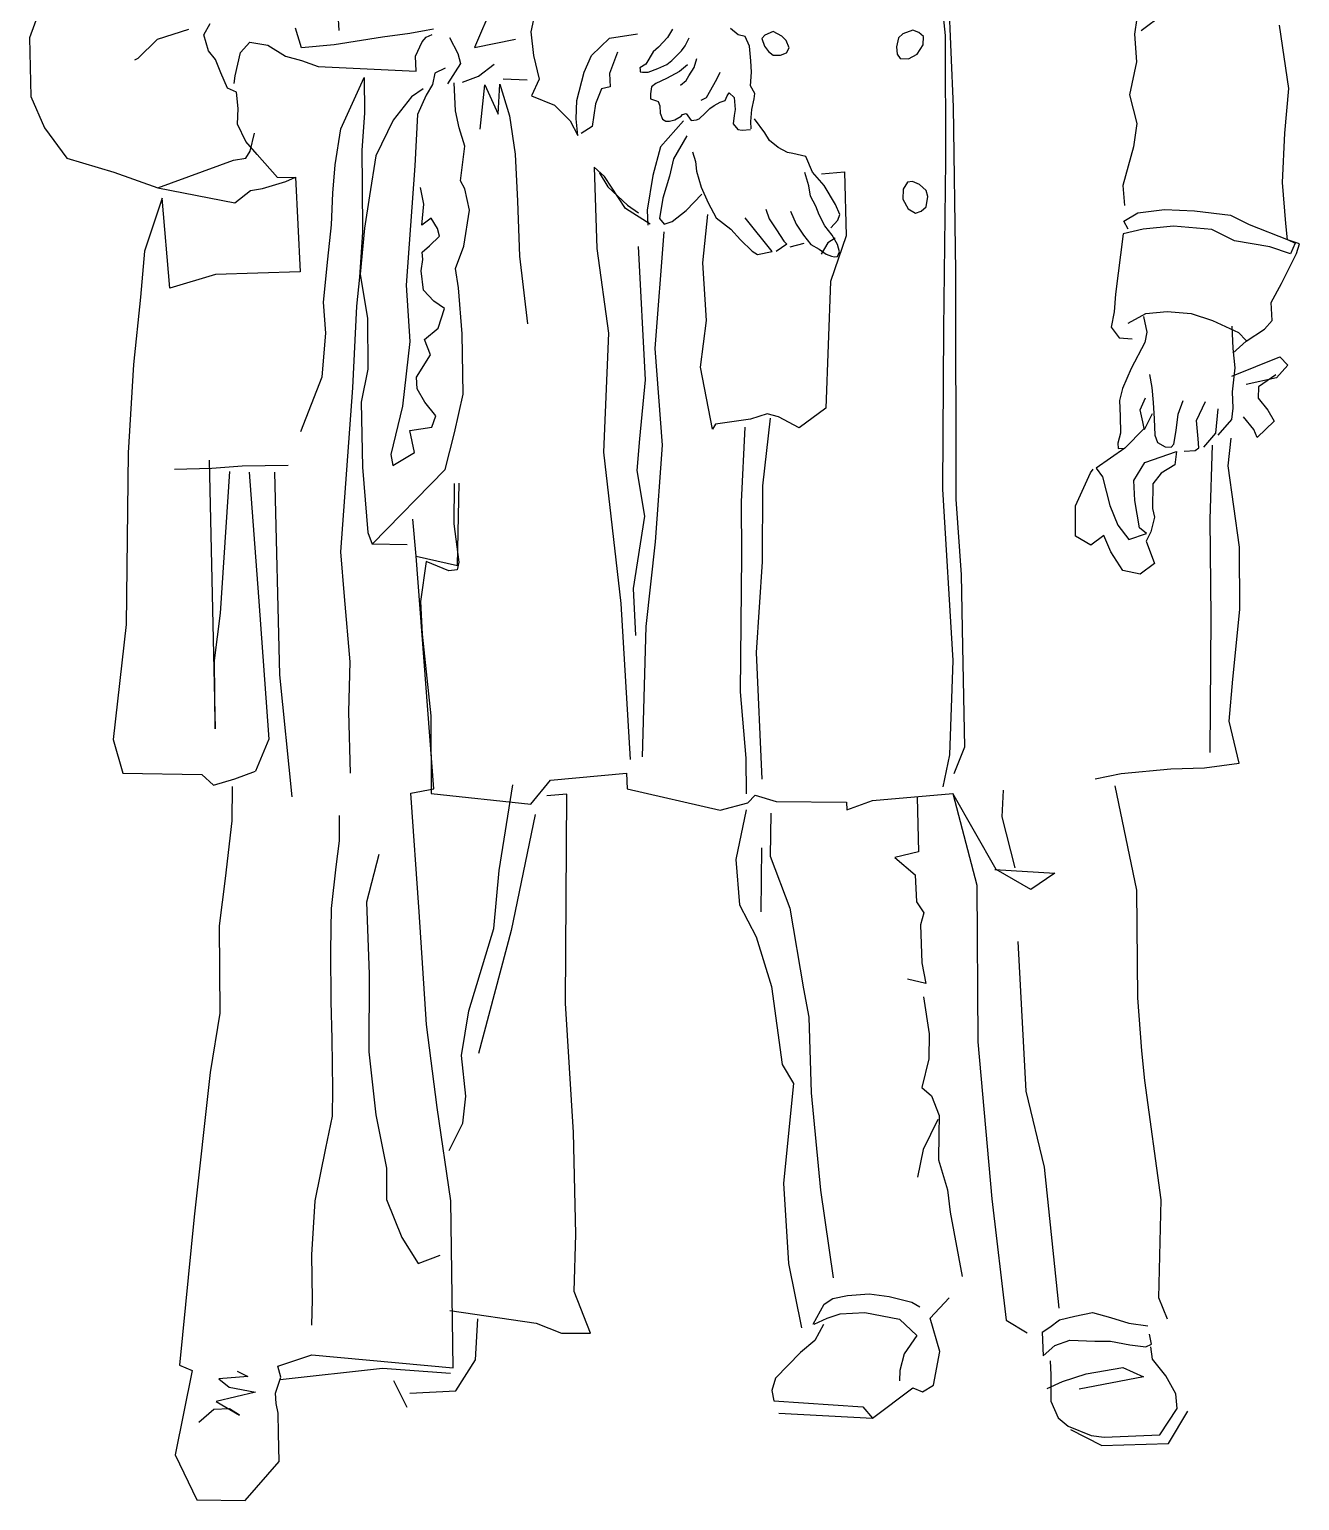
# Model space of a CAD drawing. Header units: millimetres. Extents: x -1578.88 to -1577.83, y 1777.81 to 1779.68.
# Drawn here: x -1578.88 to -1577.826, y 1777.811 to 1779.032 of the extents above; entities that cross this region are included whole.
import ezdxf

# ---------------------------------------------------------------- set-up
doc = ezdxf.new("R2010")
doc.units = ezdxf.units.MM
doc.header["$LTSCALE"] = 10
doc.layers.add('Humanos', color=2, linetype='Continuous')

msp = doc.modelspace()

# ---------------------------------------------------------------- linework, layer by layer
at = {"layer": 'Humanos'}
for p, q in [((-1578.1299, 1779.1199), (-1578.1202, 1779.0268)), ((-1578.1174, 1779.0586), (-1578.1135, 1778.9677)), ((-1578.8696, 1779.0528), (-1578.8799, 1779.025)), ((-1578.4955, 1779.0524), (-1578.5105, 1779.017)), ((-1578.4599, 1779.048), (-1578.4639, 1779.03)), ((-1578.7352, 1779.0274), (-1578.73, 1779.0369)), ((-1578.6239, 1779.0447), (-1578.6232, 1779.0311)), ((-1577.961, 1779.0411), (-1577.9629, 1779.028)), ((-1577.9389, 1779.0446), (-1577.9575, 1779.0308)), ((-1577.835, 1778.983), (-1577.8426, 1779.0354)), ((-1578.8799, 1779.025), (-1578.8787, 1778.9761)), ((-1578.7739, 1779.0235), (-1578.7899, 1779.0078)), ((-1578.7478, 1779.0317), (-1578.7739, 1779.0235)), ((-1578.7313, 1779.014), (-1578.7352, 1779.0274)), ((-1578.6541, 1779.0166), (-1578.6592, 1779.033)), ((-1578.587, 1779.0255), (-1578.627, 1779.0192)), ((-1578.5643, 1779.0286), (-1578.587, 1779.0255)), ((-1578.5508, 1779.0311), (-1578.5643, 1779.0286)), ((-1578.5597, 1779.0096), (-1578.5541, 1779.0217)), ((-1578.5541, 1779.0217), (-1578.5506, 1779.0256)), ((-1578.5447, 1779.0321), (-1578.5508, 1779.0311)), ((-1578.5506, 1779.0256), (-1578.5457, 1779.0276)), ((-1578.5313, 1779.0253), (-1578.5244, 1779.012)), ((-1578.5105, 1779.017), (-1578.4767, 1779.0237)), ((-1578.4639, 1779.03), (-1578.4617, 1779.0103)), ((-1578.4134, 1779.0102), (-1578.3987, 1779.0246)), ((-1578.3987, 1779.0246), (-1578.3754, 1779.0282)), ((-1578.3505, 1779.0251), (-1578.358, 1779.0173)), ((-1578.3464, 1779.0322), (-1578.3505, 1779.0251)), ((-1578.3358, 1779.0184), (-1578.3324, 1779.0248)), ((-1578.2917, 1779.0275), (-1578.2981, 1779.0327)), ((-1578.2861, 1779.0259), (-1578.2917, 1779.0275)), ((-1578.2825, 1779.0181), (-1578.2861, 1779.0259)), ((-1578.2696, 1779.0271), (-1578.2722, 1779.0245)), ((-1578.2722, 1779.0245), (-1578.27, 1779.018)), ((-1578.2629, 1779.0302), (-1578.2696, 1779.0271)), ((-1578.2556, 1779.0262), (-1578.2629, 1779.0302)), ((-1578.2521, 1779.0227), (-1578.2556, 1779.0262)), ((-1578.2495, 1779.0166), (-1578.2521, 1779.0227)), ((-1578.1588, 1779.0249), (-1578.1604, 1779.0175)), ((-1578.1551, 1779.0282), (-1578.1588, 1779.0249)), ((-1578.147, 1779.0313), (-1578.1551, 1779.0282)), ((-1578.1418, 1779.0293), (-1578.147, 1779.0313)), ((-1578.1381, 1779.026), (-1578.1418, 1779.0293)), ((-1578.1384, 1779.019), (-1578.1381, 1779.026)), ((-1578.1202, 1779.0268), (-1578.1199, 1778.9228)), ((-1577.9629, 1779.028), (-1577.9612, 1779.0051)), ((-1578.7255, 1779.0068), (-1578.7313, 1779.014)), ((-1578.7092, 1778.9933), (-1578.7047, 1779.0128)), ((-1578.7047, 1779.0128), (-1578.697, 1779.0212)), ((-1578.697, 1779.0212), (-1578.682, 1779.0189)), ((-1578.682, 1779.0189), (-1578.6674, 1779.0098)), ((-1578.6674, 1779.0098), (-1578.6541, 1779.006)), ((-1578.627, 1779.0192), (-1578.6541, 1779.0166)), ((-1578.559, 1778.9972), (-1578.5597, 1779.0096)), ((-1578.5244, 1779.012), (-1578.5222, 1779.0035)), ((-1578.4617, 1779.0103), (-1578.457, 1778.9907)), ((-1578.4196, 1778.9963), (-1578.4134, 1779.0102)), ((-1578.392, 1779.0131), (-1578.3985, 1778.9954)), ((-1578.3623, 1779.0133), (-1578.3685, 1779.0031)), ((-1578.358, 1779.0173), (-1578.3623, 1779.0133)), ((-1578.347, 1779.0062), (-1578.3388, 1779.014)), ((-1578.3388, 1779.014), (-1578.3358, 1779.0184)), ((-1578.2814, 1779.0058), (-1578.2825, 1779.0181)), ((-1578.27, 1779.018), (-1578.2667, 1779.0136)), ((-1578.2667, 1779.0136), (-1578.2627, 1779.0106)), ((-1578.2627, 1779.0106), (-1578.2566, 1779.0104)), ((-1578.2566, 1779.0104), (-1578.2518, 1779.0126)), ((-1578.2518, 1779.0126), (-1578.2495, 1779.0166)), ((-1578.1604, 1779.0175), (-1578.1598, 1779.0113)), ((-1578.1598, 1779.0113), (-1578.1574, 1779.0078)), ((-1578.1504, 1779.0075), (-1578.1432, 1779.0114)), ((-1578.1432, 1779.0114), (-1578.1384, 1779.019)), ((-1578.7899, 1779.0078), (-1578.7928, 1779.0064)), ((-1578.7212, 1778.9959), (-1578.7255, 1779.0068)), ((-1578.6541, 1779.006), (-1578.6403, 1779.0012)), ((-1578.6403, 1779.0012), (-1578.559, 1778.9972)), ((-1578.5349, 1778.9997), (-1578.5434, 1778.9955)), ((-1578.5222, 1779.0035), (-1578.533, 1778.9868)), ((-1578.5074, 1778.9931), (-1578.4942, 1779.003)), ((-1578.3685, 1779.0031), (-1578.3733, 1778.9999)), ((-1578.3733, 1778.9999), (-1578.3732, 1778.9986)), ((-1578.3732, 1778.9986), (-1578.3731, 1778.9967)), ((-1578.3664, 1778.9965), (-1578.3584, 1778.9994)), ((-1578.3584, 1778.9994), (-1578.3511, 1779.0028)), ((-1578.3404, 1778.9971), (-1578.3512, 1778.9911)), ((-1578.3511, 1779.0028), (-1578.347, 1779.0062)), ((-1578.3338, 1779.0024), (-1578.3404, 1778.9971)), ((-1578.3328, 1778.9933), (-1578.3282, 1779.0002)), ((-1578.3282, 1779.0002), (-1578.3261, 1779.0077)), ((-1578.2809, 1778.9964), (-1578.2814, 1779.0058)), ((-1578.1574, 1779.0078), (-1578.1504, 1779.0075)), ((-1577.9612, 1779.0051), (-1577.9672, 1778.9776)), ((-1578.7156, 1778.9831), (-1578.7212, 1778.9959)), ((-1578.7101, 1778.9871), (-1578.7092, 1778.9933)), ((-1578.6215, 1778.9495), (-1578.6021, 1778.992)), ((-1578.6021, 1778.992), (-1578.6019, 1778.9623)), ((-1578.5454, 1778.9862), (-1578.5506, 1778.9773)), ((-1578.5434, 1778.9955), (-1578.5454, 1778.9862)), ((-1578.5264, 1778.9642), (-1578.5276, 1778.9877)), ((-1578.5207, 1778.988), (-1578.5074, 1778.9931)), ((-1578.5058, 1778.9491), (-1578.502, 1778.9859)), ((-1578.502, 1778.9859), (-1578.4909, 1778.9617)), ((-1578.4909, 1778.9617), (-1578.4897, 1778.9866)), ((-1578.4897, 1778.9866), (-1578.4816, 1778.9603)), ((-1578.4869, 1778.9909), (-1578.4669, 1778.9902)), ((-1578.457, 1778.9907), (-1578.4632, 1778.9768)), ((-1578.4258, 1778.973), (-1578.4196, 1778.9963)), ((-1578.3985, 1778.9954), (-1578.3979, 1778.9843)), ((-1578.3731, 1778.9967), (-1578.3713, 1778.9963)), ((-1578.3713, 1778.9963), (-1578.3664, 1778.9965)), ((-1578.3602, 1778.9869), (-1578.3638, 1778.9843)), ((-1578.3512, 1778.9911), (-1578.3602, 1778.9869)), ((-1578.3398, 1778.9855), (-1578.335, 1778.9894)), ((-1578.335, 1778.9894), (-1578.3328, 1778.9933)), ((-1578.3182, 1778.9754), (-1578.3096, 1778.9907)), ((-1578.3096, 1778.9907), (-1578.3069, 1778.9963)), ((-1578.2816, 1778.9852), (-1578.2809, 1778.9964)), ((-1578.2781, 1778.9787), (-1578.2816, 1778.9852)), ((-1578.8787, 1778.9761), (-1578.8675, 1778.9501)), ((-1578.708, 1778.9798), (-1578.7156, 1778.9831)), ((-1578.7066, 1778.9662), (-1578.708, 1778.9798)), ((-1578.5629, 1778.976), (-1578.578, 1778.9566)), ((-1578.5533, 1778.9826), (-1578.5629, 1778.976)), ((-1578.5506, 1778.9773), (-1578.5578, 1778.9614)), ((-1578.4632, 1778.9768), (-1578.4442, 1778.969)), ((-1578.4263, 1778.9576), (-1578.4258, 1778.973)), ((-1578.4053, 1778.9827), (-1578.4101, 1778.9701)), ((-1578.3979, 1778.9843), (-1578.4053, 1778.9827)), ((-1578.3638, 1778.9843), (-1578.3647, 1778.9785)), ((-1578.3647, 1778.9785), (-1578.3645, 1778.9743)), ((-1578.3645, 1778.9743), (-1578.3595, 1778.9726)), ((-1578.3595, 1778.9726), (-1578.3582, 1778.9722)), ((-1578.3224, 1778.9733), (-1578.3182, 1778.9754)), ((-1578.3069, 1778.9716), (-1578.3026, 1778.973)), ((-1578.3026, 1778.973), (-1578.301, 1778.9768)), ((-1578.301, 1778.9768), (-1578.2992, 1778.9794)), ((-1578.2992, 1778.9794), (-1578.2952, 1778.9753)), ((-1578.2952, 1778.9753), (-1578.2942, 1778.9655)), ((-1578.2806, 1778.9655), (-1578.2786, 1778.9742)), ((-1578.2786, 1778.9742), (-1578.2781, 1778.9787)), ((-1577.9672, 1778.9776), (-1577.9611, 1778.9538)), ((-1577.8381, 1778.9457), (-1577.835, 1778.983)), ((-1578.7072, 1778.9533), (-1578.7066, 1778.9662)), ((-1578.6019, 1778.9623), (-1578.604, 1778.9318)), ((-1578.5578, 1778.9614), (-1578.56, 1778.9186)), ((-1578.5232, 1778.9502), (-1578.5264, 1778.9642)), ((-1578.4442, 1778.969), (-1578.4312, 1778.9561)), ((-1578.4101, 1778.9701), (-1578.4129, 1778.9513)), ((-1578.3582, 1778.9722), (-1578.3568, 1778.9685)), ((-1578.3568, 1778.9685), (-1578.3565, 1778.9623)), ((-1578.3565, 1778.9623), (-1578.3545, 1778.9575)), ((-1578.339, 1778.96), (-1578.3379, 1778.9613)), ((-1578.3379, 1778.9613), (-1578.3349, 1778.9622)), ((-1578.3349, 1778.9622), (-1578.3309, 1778.9562)), ((-1578.3241, 1778.9578), (-1578.3193, 1778.9623)), ((-1578.3193, 1778.9623), (-1578.3153, 1778.9662)), ((-1578.3153, 1778.9662), (-1578.3117, 1778.9688)), ((-1578.3117, 1778.9688), (-1578.3069, 1778.9716)), ((-1578.2952, 1778.9605), (-1578.2961, 1778.9535)), ((-1578.2942, 1778.9655), (-1578.2952, 1778.9605)), ((-1578.2813, 1778.9555), (-1578.2806, 1778.9655)), ((-1578.1135, 1778.9677), (-1578.1116, 1778.8309)), ((-1578.8675, 1778.9501), (-1578.8489, 1778.9251)), ((-1578.7003, 1778.9388), (-1578.7072, 1778.9533)), ((-1578.6262, 1778.9195), (-1578.6215, 1778.9495)), ((-1578.578, 1778.9566), (-1578.5926, 1778.9269)), ((-1578.5187, 1778.9349), (-1578.5232, 1778.9502)), ((-1578.4816, 1778.9603), (-1578.4768, 1778.9283)), ((-1578.4312, 1778.9561), (-1578.4249, 1778.944)), ((-1578.4249, 1778.944), (-1578.4263, 1778.9576)), ((-1578.4129, 1778.9513), (-1578.422, 1778.9454)), ((-1578.3371, 1778.9559), (-1578.3563, 1778.9344)), ((-1578.3545, 1778.9575), (-1578.3519, 1778.9557)), ((-1578.3519, 1778.9557), (-1578.3487, 1778.9558)), ((-1578.3487, 1778.9558), (-1578.3445, 1778.9568)), ((-1578.3445, 1778.9568), (-1578.339, 1778.96)), ((-1578.3309, 1778.9562), (-1578.3265, 1778.957)), ((-1578.3265, 1778.957), (-1578.3241, 1778.9578)), ((-1578.2961, 1778.9535), (-1578.2921, 1778.9488)), ((-1578.2921, 1778.9488), (-1578.2884, 1778.9484)), ((-1578.2884, 1778.9484), (-1578.2815, 1778.9488)), ((-1578.281, 1778.9493), (-1578.2813, 1778.9555)), ((-1578.2697, 1778.9462), (-1578.2782, 1778.9576)), ((-1577.9611, 1778.9538), (-1577.9638, 1778.9344)), ((-1578.691, 1778.9281), (-1578.7003, 1778.9388)), ((-1578.6968, 1778.9308), (-1578.6932, 1778.9459)), ((-1578.3345, 1778.9436), (-1578.3454, 1778.9245)), ((-1578.2657, 1778.9397), (-1578.2697, 1778.9462)), ((-1578.2585, 1778.9339), (-1578.2657, 1778.9397)), ((-1577.8402, 1778.9048), (-1577.8381, 1778.9457)), ((-1578.8489, 1778.9251), (-1578.8099, 1778.9134)), ((-1578.7106, 1778.9234), (-1578.7003, 1778.9251)), ((-1578.7003, 1778.9251), (-1578.6968, 1778.9308)), ((-1578.674, 1778.9091), (-1578.691, 1778.9281)), ((-1578.604, 1778.9318), (-1578.6038, 1778.9021)), ((-1578.5926, 1778.9269), (-1578.5977, 1778.8937)), ((-1578.5209, 1778.9174), (-1578.5187, 1778.9349)), ((-1578.4768, 1778.9283), (-1578.4749, 1778.8895)), ((-1578.3563, 1778.9344), (-1578.3625, 1778.9106)), ((-1578.3454, 1778.9245), (-1578.3489, 1778.91)), ((-1578.3296, 1778.9303), (-1578.3272, 1778.9222)), ((-1578.2508, 1778.9298), (-1578.2585, 1778.9339)), ((-1578.2465, 1778.9288), (-1578.2508, 1778.9298)), ((-1578.2358, 1778.9263), (-1578.2465, 1778.9288)), ((-1578.2302, 1778.9135), (-1578.2358, 1778.9263)), ((-1577.9638, 1778.9344), (-1577.9726, 1778.9025)), ((-1578.8099, 1778.9134), (-1578.7733, 1778.9004)), ((-1578.7733, 1778.9004), (-1578.7106, 1778.9234)), ((-1578.6282, 1778.8959), (-1578.6262, 1778.9195)), ((-1578.56, 1778.9186), (-1578.5674, 1778.8197)), ((-1578.5222, 1778.9062), (-1578.5209, 1778.9174)), ((-1578.4112, 1778.9175), (-1578.409, 1778.85)), ((-1578.4028, 1778.9098), (-1578.4112, 1778.9175)), ((-1578.4073, 1778.9132), (-1578.3999, 1778.9012)), ((-1578.3272, 1778.9222), (-1578.3263, 1778.9143)), ((-1578.3263, 1778.9143), (-1578.3224, 1778.9009)), ((-1578.2333, 1778.9022), (-1578.2364, 1778.9132)), ((-1578.2204, 1778.9023), (-1578.2302, 1778.9135)), ((-1578.2227, 1778.9121), (-1578.2037, 1778.9136)), ((-1578.2037, 1778.9136), (-1578.2022, 1778.8605)), ((-1578.1199, 1778.9228), (-1578.1215, 1778.7833)), ((-1578.7733, 1778.9004), (-1578.7095, 1778.8881)), ((-1578.6964, 1778.8981), (-1578.6866, 1778.8998)), ((-1578.6866, 1778.8998), (-1578.6671, 1778.9058)), ((-1578.6586, 1778.9087), (-1578.674, 1778.9091)), ((-1578.6671, 1778.9058), (-1578.6591, 1778.9092)), ((-1578.6591, 1778.9092), (-1578.6552, 1778.8308)), ((-1578.6038, 1778.9021), (-1578.6036, 1778.8637)), ((-1578.5527, 1778.8868), (-1578.5554, 1778.9008)), ((-1578.5187, 1778.8997), (-1578.5222, 1778.9062)), ((-1578.5148, 1778.8818), (-1578.5187, 1778.8997)), ((-1578.3854, 1778.8834), (-1578.4028, 1778.9098)), ((-1578.3999, 1778.9012), (-1578.3836, 1778.886)), ((-1578.3625, 1778.9106), (-1578.3673, 1778.8818)), ((-1578.3489, 1778.91), (-1578.3542, 1778.8919)), ((-1578.3224, 1778.9009), (-1578.3168, 1778.8881)), ((-1578.2317, 1778.8936), (-1578.2333, 1778.9022)), ((-1578.211, 1778.8867), (-1578.2204, 1778.9023)), ((-1578.1513, 1778.9051), (-1578.155, 1778.8992)), ((-1578.1471, 1778.9056), (-1578.1513, 1778.9051)), ((-1578.1414, 1778.9031), (-1578.1471, 1778.9056)), ((-1578.1357, 1778.8981), (-1578.1414, 1778.9031)), ((-1577.9726, 1778.9025), (-1577.9712, 1778.8858)), ((-1577.8373, 1778.8709), (-1577.8402, 1778.9048)), ((-1578.7697, 1778.8919), (-1578.7843, 1778.8478)), ((-1578.7635, 1778.8172), (-1578.7697, 1778.8919)), ((-1578.7095, 1778.8881), (-1578.6964, 1778.8981)), ((-1578.6294, 1778.8698), (-1578.6282, 1778.8959)), ((-1578.5977, 1778.8937), (-1578.602, 1778.867)), ((-1578.4749, 1778.8895), (-1578.4733, 1778.8438)), ((-1578.3542, 1778.8919), (-1578.357, 1778.8749)), ((-1578.3351, 1778.8817), (-1578.3221, 1778.8953)), ((-1578.3168, 1778.8881), (-1578.31, 1778.8755)), ((-1578.2275, 1778.8852), (-1578.2317, 1778.8936)), ((-1578.155, 1778.8992), (-1578.1551, 1778.891)), ((-1578.1551, 1778.891), (-1578.1507, 1778.8831)), ((-1578.1358, 1778.8846), (-1578.1345, 1778.8932)), ((-1578.1345, 1778.8932), (-1578.1357, 1778.8981)), ((-1578.5543, 1778.8694), (-1578.5527, 1778.8868)), ((-1578.5467, 1778.8752), (-1578.5543, 1778.8694)), ((-1578.5413, 1778.8668), (-1578.5467, 1778.8752)), ((-1578.5195, 1778.8519), (-1578.5148, 1778.8818)), ((-1578.3649, 1778.8703), (-1578.3854, 1778.8834)), ((-1578.3836, 1778.886), (-1578.3746, 1778.8797)), ((-1578.3673, 1778.8818), (-1578.3667, 1778.8695)), ((-1578.357, 1778.8749), (-1578.3531, 1778.8702)), ((-1578.3465, 1778.8724), (-1578.3351, 1778.8817)), ((-1578.3212, 1778.8383), (-1578.317, 1778.8782)), ((-1578.31, 1778.8755), (-1578.2979, 1778.8662)), ((-1578.2635, 1778.8475), (-1578.2859, 1778.8755)), ((-1578.269, 1778.8826), (-1578.2661, 1778.8746)), ((-1578.2484, 1778.8811), (-1578.2436, 1778.8702)), ((-1578.2247, 1778.8779), (-1578.2275, 1778.8852)), ((-1578.22, 1778.8689), (-1578.2247, 1778.8779)), ((-1578.2074, 1778.8782), (-1578.211, 1778.8867)), ((-1578.2091, 1778.8737), (-1578.2074, 1778.8782)), ((-1578.1507, 1778.8831), (-1578.1447, 1778.8794)), ((-1578.1447, 1778.8794), (-1578.14, 1778.8811)), ((-1578.14, 1778.8811), (-1578.1358, 1778.8846)), ((-1577.9718, 1778.8728), (-1577.9603, 1778.8796)), ((-1577.9603, 1778.8796), (-1577.9382, 1778.8825)), ((-1577.9382, 1778.8825), (-1577.9133, 1778.8813)), ((-1577.9133, 1778.8813), (-1577.8834, 1778.8778)), ((-1577.8834, 1778.8778), (-1577.8677, 1778.8699)), ((-1578.6322, 1778.8412), (-1578.6294, 1778.8698)), ((-1578.6036, 1778.8637), (-1578.6061, 1778.8264)), ((-1578.602, 1778.867), (-1578.6055, 1778.8289)), ((-1578.5397, 1778.8602), (-1578.5413, 1778.8668)), ((-1578.3535, 1778.864), (-1578.361, 1778.767)), ((-1578.3531, 1778.8702), (-1578.3465, 1778.8724)), ((-1578.2979, 1778.8662), (-1578.29, 1778.8573)), ((-1578.2661, 1778.8746), (-1578.26, 1778.8657)), ((-1578.26, 1778.8657), (-1578.254, 1778.8561)), ((-1578.2436, 1778.8702), (-1578.2375, 1778.8612)), ((-1578.2139, 1778.8611), (-1578.22, 1778.8689)), ((-1578.2149, 1778.8672), (-1578.2091, 1778.8737)), ((-1577.9559, 1778.8662), (-1577.9725, 1778.8622)), ((-1577.9683, 1778.8661), (-1577.9718, 1778.8728)), ((-1577.9307, 1778.8687), (-1577.9559, 1778.8662)), ((-1577.8989, 1778.8659), (-1577.9307, 1778.8687)), ((-1577.8799, 1778.8564), (-1577.8989, 1778.8659)), ((-1577.8677, 1778.8699), (-1577.8354, 1778.8574)), ((-1577.8361, 1778.8574), (-1577.8373, 1778.8709)), ((-1578.5539, 1778.8471), (-1578.548, 1778.8524)), ((-1578.548, 1778.8524), (-1578.5397, 1778.8602)), ((-1578.5265, 1778.8336), (-1578.5195, 1778.8519)), ((-1578.3688, 1778.7411), (-1578.3744, 1778.8518)), ((-1578.29, 1778.8573), (-1578.2801, 1778.8479)), ((-1578.2514, 1778.8537), (-1578.2603, 1778.8476)), ((-1578.254, 1778.8561), (-1578.2514, 1778.8537)), ((-1578.2488, 1778.8514), (-1578.2371, 1778.8544)), ((-1578.2375, 1778.8612), (-1578.2316, 1778.8535)), ((-1578.2316, 1778.8535), (-1578.2245, 1778.8494)), ((-1578.2173, 1778.8547), (-1578.223, 1778.8453)), ((-1578.2113, 1778.8588), (-1578.2173, 1778.8547)), ((-1578.2022, 1778.8605), (-1578.2152, 1778.8227)), ((-1578.2093, 1778.8534), (-1578.2139, 1778.8611)), ((-1578.2077, 1778.8473), (-1578.2093, 1778.8534)), ((-1577.9725, 1778.8622), (-1577.9787, 1778.8123)), ((-1577.8506, 1778.8515), (-1577.8799, 1778.8564)), ((-1577.8335, 1778.8457), (-1577.8506, 1778.8515)), ((-1577.826, 1778.854), (-1577.8361, 1778.8574)), ((-1577.8354, 1778.8574), (-1577.8297, 1778.8545)), ((-1577.8297, 1778.8545), (-1577.8335, 1778.8457)), ((-1577.8286, 1778.8459), (-1577.826, 1778.854)), ((-1578.7843, 1778.8478), (-1578.7878, 1778.8098)), ((-1578.636, 1778.8056), (-1578.6322, 1778.8412)), ((-1578.5549, 1778.8315), (-1578.5536, 1778.8409)), ((-1578.5536, 1778.8409), (-1578.5539, 1778.8471)), ((-1578.4733, 1778.8438), (-1578.4667, 1778.7877)), ((-1578.409, 1778.85), (-1578.3993, 1778.7799)), ((-1578.3181, 1778.7902), (-1578.3212, 1778.8383)), ((-1578.2801, 1778.8479), (-1578.2757, 1778.8451)), ((-1578.2757, 1778.8451), (-1578.2635, 1778.8475)), ((-1578.2245, 1778.8494), (-1578.2188, 1778.8455)), ((-1578.2188, 1778.8455), (-1578.2143, 1778.8438)), ((-1578.2143, 1778.8438), (-1578.2118, 1778.8433)), ((-1578.2118, 1778.8433), (-1578.2093, 1778.8435)), ((-1578.2093, 1778.8435), (-1578.2077, 1778.8473)), ((-1577.8348, 1778.8332), (-1577.8286, 1778.8459)), ((-1578.7256, 1778.8285), (-1578.7635, 1778.8172)), ((-1578.6552, 1778.8308), (-1578.7256, 1778.8285)), ((-1578.6061, 1778.8264), (-1578.6086, 1778.8021)), ((-1578.6055, 1778.8289), (-1578.5994, 1778.7921)), ((-1578.5529, 1778.8155), (-1578.5549, 1778.8315)), ((-1578.5239, 1778.8175), (-1578.5265, 1778.8336)), ((-1578.1116, 1778.8309), (-1578.1112, 1778.6422)), ((-1577.8409, 1778.821), (-1577.8348, 1778.8332)), ((-1578.5674, 1778.8197), (-1578.5643, 1778.7728)), ((-1578.5444, 1778.8065), (-1578.5529, 1778.8155)), ((-1578.5208, 1778.7793), (-1578.5239, 1778.8175)), ((-1578.2152, 1778.8227), (-1578.2191, 1778.7177)), ((-1577.8495, 1778.8052), (-1577.8409, 1778.821)), ((-1578.7878, 1778.8098), (-1578.7937, 1778.7538)), ((-1578.634, 1778.7797), (-1578.636, 1778.8056)), ((-1578.6086, 1778.8021), (-1578.6119, 1778.7345)), ((-1578.5355, 1778.8003), (-1578.5444, 1778.8065)), ((-1577.9787, 1778.8123), (-1577.9797, 1778.7974)), ((-1577.8488, 1778.7904), (-1577.8495, 1778.8052)), ((-1578.5994, 1778.7921), (-1578.5991, 1778.75)), ((-1578.5408, 1778.7839), (-1578.5355, 1778.8003)), ((-1578.323, 1778.7516), (-1578.3181, 1778.7902)), ((-1577.9797, 1778.7974), (-1577.9822, 1778.7849)), ((-1577.9681, 1778.7881), (-1577.9536, 1778.7962)), ((-1577.9554, 1778.7937), (-1577.9528, 1778.7807)), ((-1577.9536, 1778.7962), (-1577.9358, 1778.7977)), ((-1577.9358, 1778.7977), (-1577.9159, 1778.7962)), ((-1577.9159, 1778.7962), (-1577.8983, 1778.7904)), ((-1577.8983, 1778.7904), (-1577.8767, 1778.7803)), ((-1577.8551, 1778.7832), (-1577.8488, 1778.7904)), ((-1578.6371, 1778.7437), (-1578.634, 1778.7797)), ((-1578.552, 1778.7747), (-1578.5408, 1778.7839)), ((-1578.52, 1778.7292), (-1578.5208, 1778.7793)), ((-1578.3993, 1778.7799), (-1578.4037, 1778.6812)), ((-1578.1215, 1778.7833), (-1578.1223, 1778.6503)), ((-1577.9822, 1778.7849), (-1577.9756, 1778.7759)), ((-1577.9528, 1778.7807), (-1577.9543, 1778.772)), ((-1577.881, 1778.767), (-1577.882, 1778.7855)), ((-1577.8767, 1778.7803), (-1577.8702, 1778.7738)), ((-1577.8702, 1778.7732), (-1577.8551, 1778.7832)), ((-1578.5643, 1778.7728), (-1578.5703, 1778.7193)), ((-1578.5471, 1778.7618), (-1578.552, 1778.7747)), ((-1578.361, 1778.767), (-1578.355, 1778.6868)), ((-1577.9756, 1778.7759), (-1577.9649, 1778.7752)), ((-1577.9543, 1778.772), (-1577.9656, 1778.7504)), ((-1577.8814, 1778.7633), (-1577.8702, 1778.7732)), ((-1577.8795, 1778.751), (-1577.881, 1778.767)), ((-1578.7937, 1778.7538), (-1578.7981, 1778.6805)), ((-1578.5586, 1778.7434), (-1578.5471, 1778.7618)), ((-1577.8823, 1778.7441), (-1577.8423, 1778.7603)), ((-1577.8358, 1778.7532), (-1577.8451, 1778.7428)), ((-1577.8423, 1778.7603), (-1577.8358, 1778.7532)), ((-1578.6547, 1778.6982), (-1578.6371, 1778.7437)), ((-1578.5991, 1778.75), (-1578.6046, 1778.7225)), ((-1578.5581, 1778.7335), (-1578.5586, 1778.7434)), ((-1578.3733, 1778.6921), (-1578.3688, 1778.7411)), ((-1578.313, 1778.7001), (-1578.323, 1778.7516)), ((-1577.9656, 1778.7504), (-1577.9728, 1778.7339)), ((-1577.9505, 1778.7456), (-1577.9487, 1778.7346)), ((-1577.8817, 1778.7311), (-1577.8795, 1778.751)), ((-1577.8451, 1778.7428), (-1577.8702, 1778.7373)), ((-1577.8458, 1778.7453), (-1577.8601, 1778.7353)), ((-1578.6119, 1778.7345), (-1578.6218, 1778.5983)), ((-1578.5519, 1778.7227), (-1578.5581, 1778.7335)), ((-1578.5271, 1778.6972), (-1578.52, 1778.7292)), ((-1577.9728, 1778.7339), (-1577.9754, 1778.7239)), ((-1577.9487, 1778.7346), (-1577.9474, 1778.7223)), ((-1577.881, 1778.7175), (-1577.8817, 1778.7311)), ((-1577.8601, 1778.7353), (-1577.8604, 1778.726)), ((-1578.6046, 1778.7225), (-1578.6036, 1778.6686)), ((-1578.5703, 1778.7193), (-1578.5801, 1778.6791)), ((-1578.5426, 1778.7113), (-1578.5519, 1778.7227)), ((-1578.2191, 1778.7177), (-1578.2412, 1778.7012)), ((-1577.9754, 1778.7239), (-1577.9748, 1778.711)), ((-1577.9582, 1778.7161), (-1577.9538, 1778.7262)), ((-1577.9474, 1778.7223), (-1577.9467, 1778.7087)), ((-1577.9266, 1778.7127), (-1577.9227, 1778.724)), ((-1577.9114, 1778.7073), (-1577.9041, 1778.7232)), ((-1577.8954, 1778.6969), (-1577.8934, 1778.7169)), ((-1577.8823, 1778.7082), (-1577.881, 1778.7175)), ((-1577.8604, 1778.726), (-1577.8524, 1778.7159)), ((-1578.5459, 1778.7019), (-1578.5426, 1778.7113)), ((-1578.3107, 1778.7044), (-1578.313, 1778.7001)), ((-1578.2817, 1778.7084), (-1578.3107, 1778.7044)), ((-1578.2678, 1778.7128), (-1578.2817, 1778.7084)), ((-1578.2652, 1778.7092), (-1578.2715, 1778.6532)), ((-1578.2583, 1778.7103), (-1578.2678, 1778.7128)), ((-1578.2412, 1778.7012), (-1578.2583, 1778.7103)), ((-1577.9748, 1778.711), (-1577.9746, 1778.6967)), ((-1577.956, 1778.7063), (-1577.9582, 1778.7161)), ((-1577.955, 1778.7008), (-1577.956, 1778.7063)), ((-1577.9482, 1778.7129), (-1577.9549, 1778.6996)), ((-1577.9467, 1778.7087), (-1577.946, 1778.6951)), ((-1577.9284, 1778.699), (-1577.9266, 1778.7127)), ((-1577.91, 1778.692), (-1577.9114, 1778.7073)), ((-1577.8935, 1778.6953), (-1577.8823, 1778.7082)), ((-1577.864, 1778.6998), (-1577.8725, 1778.7105)), ((-1577.847, 1778.7068), (-1577.8612, 1778.6932)), ((-1577.8524, 1778.7159), (-1577.847, 1778.7068)), ((-1578.5643, 1778.699), (-1578.5459, 1778.7019)), ((-1578.5604, 1778.6807), (-1578.5643, 1778.699)), ((-1578.5349, 1778.6666), (-1578.5271, 1778.6972)), ((-1578.3757, 1778.6659), (-1578.3733, 1778.6921)), ((-1578.2864, 1778.7019), (-1578.2894, 1778.6399)), ((-1577.9746, 1778.6967), (-1577.9767, 1778.6886)), ((-1577.971, 1778.6845), (-1577.955, 1778.7008)), ((-1577.946, 1778.6951), (-1577.944, 1778.689)), ((-1577.9303, 1778.6878), (-1577.9284, 1778.699)), ((-1577.9096, 1778.6846), (-1577.91, 1778.692)), ((-1577.9054, 1778.6853), (-1577.8954, 1778.6969)), ((-1577.8853, 1778.6697), (-1577.8828, 1778.6926)), ((-1577.8612, 1778.6932), (-1577.864, 1778.6998)), ((-1578.7981, 1778.6805), (-1578.7996, 1778.538)), ((-1578.5784, 1778.6699), (-1578.5604, 1778.6807)), ((-1578.4037, 1778.6812), (-1578.3892, 1778.5556)), ((-1578.355, 1778.6868), (-1578.3608, 1778.6066)), ((-1577.971, 1778.6845), (-1577.9949, 1778.6679)), ((-1577.9767, 1778.6886), (-1577.9764, 1778.6842)), ((-1577.9764, 1778.6842), (-1577.971, 1778.6845)), ((-1577.9543, 1778.6724), (-1577.928, 1778.6817)), ((-1577.944, 1778.689), (-1577.9376, 1778.6856)), ((-1577.9376, 1778.6856), (-1577.9326, 1778.6852)), ((-1577.9326, 1778.6852), (-1577.9303, 1778.6878)), ((-1577.928, 1778.6817), (-1577.9294, 1778.6705)), ((-1577.9218, 1778.682), (-1577.9127, 1778.6825)), ((-1577.9127, 1778.6825), (-1577.9096, 1778.6846)), ((-1577.8986, 1778.6869), (-1577.9004, 1778.6256)), ((-1578.7596, 1778.6669), (-1578.7287, 1778.6679)), ((-1578.7309, 1778.6745), (-1578.7259, 1778.4514)), ((-1578.7287, 1778.6679), (-1578.7035, 1778.6697)), ((-1578.7035, 1778.6697), (-1578.6651, 1778.6704)), ((-1578.6036, 1778.6686), (-1578.5991, 1778.6143)), ((-1578.5801, 1778.6791), (-1578.5784, 1778.6699)), ((-1577.9949, 1778.6679), (-1577.9896, 1778.6607)), ((-1577.9634, 1778.6576), (-1577.9543, 1778.6724)), ((-1577.9294, 1778.6705), (-1577.9407, 1778.6637)), ((-1577.8757, 1778.6021), (-1577.8853, 1778.6697)), ((-1578.7213, 1778.5475), (-1578.7137, 1778.665)), ((-1578.6975, 1778.6645), (-1578.6898, 1778.5609)), ((-1578.6765, 1778.6644), (-1578.6724, 1778.4962)), ((-1578.5954, 1778.6046), (-1578.5349, 1778.6666)), ((-1578.5247, 1778.5871), (-1578.5232, 1778.6553)), ((-1578.3693, 1778.6279), (-1578.3757, 1778.6659)), ((-1578.0119, 1778.6366), (-1577.9996, 1778.6639)), ((-1577.9996, 1778.6639), (-1577.9973, 1778.667)), ((-1577.9896, 1778.6607), (-1577.9834, 1778.6368)), ((-1577.9626, 1778.641), (-1577.9634, 1778.6576)), ((-1577.9407, 1778.6637), (-1577.9477, 1778.6547)), ((-1578.5274, 1778.6551), (-1578.5277, 1778.6216)), ((-1578.2715, 1778.6532), (-1578.272, 1778.59)), ((-1578.1223, 1778.6503), (-1578.1138, 1778.5083)), ((-1577.9477, 1778.6547), (-1577.9479, 1778.6343)), ((-1578.2894, 1778.6399), (-1578.2891, 1778.5953)), ((-1578.1112, 1778.6422), (-1578.1068, 1778.5792)), ((-1578.0118, 1778.6113), (-1578.0119, 1778.6366)), ((-1577.9834, 1778.6368), (-1577.9769, 1778.6205)), ((-1577.9589, 1778.6182), (-1577.9626, 1778.641)), ((-1577.9479, 1778.6343), (-1577.9463, 1778.627)), ((-1578.559, 1778.5948), (-1578.5618, 1778.6256)), ((-1578.5277, 1778.6216), (-1578.5236, 1778.5897)), ((-1578.3787, 1778.568), (-1578.3693, 1778.6279)), ((-1577.9769, 1778.6205), (-1577.9677, 1778.6086)), ((-1577.9463, 1778.627), (-1577.9494, 1778.615)), ((-1577.9004, 1778.6256), (-1577.8995, 1778.5439)), ((-1578.5991, 1778.6143), (-1578.5954, 1778.6046)), ((-1578.3608, 1778.6066), (-1578.3684, 1778.5363)), ((-1577.9991, 1778.6038), (-1578.0118, 1778.6113)), ((-1577.9883, 1778.6118), (-1577.9991, 1778.6038)), ((-1577.9827, 1778.5984), (-1577.9883, 1778.6118)), ((-1577.9677, 1778.6086), (-1577.9531, 1778.6135)), ((-1577.9531, 1778.6135), (-1577.9589, 1778.6182)), ((-1577.9494, 1778.615), (-1577.9534, 1778.6073)), ((-1577.9534, 1778.6073), (-1577.9463, 1778.5886)), ((-1578.6218, 1778.5983), (-1578.6187, 1778.5613)), ((-1578.5664, 1778.6043), (-1578.5954, 1778.6046)), ((-1578.559, 1778.5948), (-1578.5247, 1778.5871)), ((-1578.5443, 1778.4016), (-1578.559, 1778.5948)), ((-1578.2891, 1778.5953), (-1578.2901, 1778.4821)), ((-1577.9726, 1778.5828), (-1577.9827, 1778.5984)), ((-1577.8756, 1778.5506), (-1577.8757, 1778.6021)), ((-1578.5508, 1778.5902), (-1578.5554, 1778.5571)), ((-1578.5319, 1778.5825), (-1578.5508, 1778.5902)), ((-1578.525, 1778.5834), (-1578.5319, 1778.5825)), ((-1578.5236, 1778.5897), (-1578.525, 1778.5834)), ((-1578.272, 1778.59), (-1578.2769, 1778.5149)), ((-1577.9582, 1778.5798), (-1577.9726, 1778.5828)), ((-1577.9463, 1778.5886), (-1577.9582, 1778.5798)), ((-1578.1068, 1778.5792), (-1578.1058, 1778.5199)), ((-1578.6898, 1778.5609), (-1578.6814, 1778.443)), ((-1578.6187, 1778.5613), (-1578.614, 1778.5071)), ((-1578.3767, 1778.529), (-1578.3787, 1778.568)), ((-1578.7263, 1778.5083), (-1578.7213, 1778.5475)), ((-1578.5554, 1778.5571), (-1578.554, 1778.5299)), ((-1578.3892, 1778.5556), (-1578.3814, 1778.426)), ((-1577.8813, 1778.4928), (-1577.8756, 1778.5506)), ((-1578.7996, 1778.538), (-1578.8103, 1778.4427)), ((-1578.3684, 1778.5363), (-1578.3716, 1778.4282)), ((-1577.8995, 1778.5439), (-1577.9005, 1778.4317)), ((-1578.554, 1778.5299), (-1578.5469, 1778.4622)), ((-1578.2769, 1778.5149), (-1578.2723, 1778.4097)), ((-1578.1058, 1778.5199), (-1578.104, 1778.4363)), ((-1578.7259, 1778.4514), (-1578.7263, 1778.5083)), ((-1578.614, 1778.5071), (-1578.6151, 1778.4656)), ((-1578.1138, 1778.5083), (-1578.1166, 1778.43)), ((-1578.6724, 1778.4962), (-1578.6623, 1778.395)), ((-1577.8845, 1778.4578), (-1577.8813, 1778.4928)), ((-1578.2901, 1778.4821), (-1578.2856, 1778.4271)), ((-1578.6151, 1778.4656), (-1578.6138, 1778.4147)), ((-1578.5469, 1778.4622), (-1578.5466, 1778.3978)), ((-1577.876, 1778.423), (-1577.8845, 1778.4578)), ((-1578.8103, 1778.4427), (-1578.8025, 1778.4146)), ((-1578.6814, 1778.443), (-1578.6924, 1778.4164)), ((-1578.104, 1778.4363), (-1578.1128, 1778.4141)), ((-1578.2856, 1778.4271), (-1578.2853, 1778.3974)), ((-1578.1166, 1778.43), (-1578.1221, 1778.4032)), ((-1578.8025, 1778.4146), (-1578.7369, 1778.4135)), ((-1578.7369, 1778.4135), (-1578.7272, 1778.4048)), ((-1578.7094, 1778.4099), (-1578.6924, 1778.4164)), ((-1578.4476, 1778.409), (-1578.3845, 1778.4147)), ((-1578.3845, 1778.4147), (-1578.3839, 1778.4016)), ((-1577.9955, 1778.4101), (-1577.9739, 1778.4144)), ((-1577.9739, 1778.4144), (-1577.9327, 1778.4182)), ((-1577.9327, 1778.4182), (-1577.9048, 1778.4191)), ((-1577.9048, 1778.4191), (-1577.876, 1778.423)), ((-1578.7272, 1778.4048), (-1578.7094, 1778.4099)), ((-1578.7116, 1778.4036), (-1578.7121, 1778.3751)), ((-1578.5634, 1778.3982), (-1578.5443, 1778.4016)), ((-1578.4901, 1778.3338), (-1578.4789, 1778.4049)), ((-1578.4639, 1778.3889), (-1578.4476, 1778.409)), ((-1578.3839, 1778.4016), (-1578.3069, 1778.3839)), ((-1578.0718, 1778.4007), (-1578.0731, 1778.3784)), ((-1577.9611, 1778.3177), (-1577.9791, 1778.4042)), ((-1578.5565, 1778.2995), (-1578.5634, 1778.3982)), ((-1578.5466, 1778.3978), (-1578.4639, 1778.3889)), ((-1578.4339, 1778.3973), (-1578.4506, 1778.3958)), ((-1578.435, 1778.2239), (-1578.4339, 1778.3973)), ((-1578.3069, 1778.3839), (-1578.2837, 1778.39)), ((-1578.2837, 1778.39), (-1578.2778, 1778.3965)), ((-1578.2778, 1778.3965), (-1578.2602, 1778.3912)), ((-1578.2602, 1778.3912), (-1578.202, 1778.3905)), ((-1578.202, 1778.3905), (-1578.2017, 1778.3843)), ((-1578.2017, 1778.3843), (-1578.1803, 1778.3921)), ((-1578.1803, 1778.3921), (-1578.1137, 1778.3979)), ((-1578.1433, 1778.3947), (-1578.1423, 1778.3494)), ((-1578.0777, 1778.3348), (-1578.1137, 1778.3979)), ((-1578.1137, 1778.3979), (-1578.0938, 1778.3216)), ((-1578.7121, 1778.3751), (-1578.7176, 1778.3272)), ((-1578.6226, 1778.3586), (-1578.6225, 1778.3796)), ((-1578.4603, 1778.3804), (-1578.4802, 1778.2841)), ((-1578.2852, 1778.3843), (-1578.2937, 1778.343)), ((-1578.2647, 1778.3816), (-1578.2654, 1778.3457)), ((-1578.0731, 1778.3784), (-1578.0623, 1778.3361)), ((-1578.6253, 1778.3369), (-1578.6226, 1778.3586)), ((-1578.2724, 1778.3528), (-1578.2729, 1778.2995)), ((-1578.5899, 1778.3473), (-1578.6003, 1778.3077)), ((-1578.2937, 1778.343), (-1578.2906, 1778.3055)), ((-1578.2654, 1778.3457), (-1578.2489, 1778.3026)), ((-1578.1423, 1778.3494), (-1578.1618, 1778.3447)), ((-1578.1618, 1778.3447), (-1578.145, 1778.3302)), ((-1578.7176, 1778.3272), (-1578.7226, 1778.2879)), ((-1578.6292, 1778.3025), (-1578.6253, 1778.3369)), ((-1578.4946, 1778.2858), (-1578.4901, 1778.3338)), ((-1578.145, 1778.3302), (-1578.1439, 1778.3079)), ((-1578.0789, 1778.3348), (-1578.0292, 1778.3316)), ((-1578.049, 1778.3182), (-1578.0777, 1778.3348)), ((-1578.0292, 1778.3316), (-1578.049, 1778.3182)), ((-1578.0938, 1778.3216), (-1578.0929, 1778.1916)), ((-1577.9603, 1778.2281), (-1577.9611, 1778.3177)), ((-1578.6299, 1778.2673), (-1578.6292, 1778.3025)), ((-1578.6003, 1778.3077), (-1578.5979, 1778.2478)), ((-1578.2906, 1778.3055), (-1578.2768, 1778.2789)), ((-1578.2489, 1778.3026), (-1578.2375, 1778.2356)), ((-1578.1439, 1778.3079), (-1578.1379, 1778.2989)), ((-1578.5505, 1778.2062), (-1578.5565, 1778.2995)), ((-1578.1379, 1778.2989), (-1578.1404, 1778.2888)), ((-1578.7226, 1778.2879), (-1578.7219, 1778.2156)), ((-1578.5152, 1778.2174), (-1578.4946, 1778.2858)), ((-1578.4802, 1778.2841), (-1578.5072, 1778.1819)), ((-1578.2768, 1778.2789), (-1578.2641, 1778.2375)), ((-1578.1404, 1778.2888), (-1578.1395, 1778.2574)), ((-1578.6295, 1778.2252), (-1578.6299, 1778.2673)), ((-1578.0598, 1778.275), (-1578.053, 1778.1509)), ((-1578.1395, 1778.2574), (-1578.1362, 1778.2402)), ((-1578.5979, 1778.2478), (-1578.5984, 1778.1834)), ((-1578.1362, 1778.2402), (-1578.1512, 1778.2437)), ((-1578.2641, 1778.2375), (-1578.2554, 1778.1728)), ((-1578.2375, 1778.2356), (-1578.2331, 1778.2123)), ((-1578.1381, 1778.229), (-1578.1334, 1778.1983)), ((-1577.9568, 1778.1842), (-1577.9603, 1778.2281)), ((-1578.6287, 1778.1943), (-1578.6295, 1778.2252)), ((-1578.5215, 1778.1804), (-1578.5152, 1778.2174)), ((-1578.4284, 1778.1165), (-1578.435, 1778.2239)), ((-1578.7219, 1778.2156), (-1578.73, 1778.1662)), ((-1578.5416, 1778.1373), (-1578.5505, 1778.2062)), ((-1578.2331, 1778.2123), (-1578.2312, 1778.1493)), ((-1578.6283, 1778.1522), (-1578.6287, 1778.1943)), ((-1578.1334, 1778.1983), (-1578.1336, 1778.1777)), ((-1578.0929, 1778.1916), (-1578.0814, 1778.0615)), ((-1578.5984, 1778.1834), (-1578.5926, 1778.131)), ((-1578.5178, 1778.1466), (-1578.5215, 1778.1804)), ((-1577.9543, 1778.1596), (-1577.9568, 1778.1842)), ((-1578.2554, 1778.1728), (-1578.2459, 1778.1572)), ((-1578.1336, 1778.1777), (-1578.1393, 1778.1539)), ((-1578.73, 1778.1662), (-1578.7431, 1778.0466)), ((-1578.2459, 1778.1572), (-1578.2541, 1778.0744)), ((-1577.9407, 1778.0605), (-1577.9543, 1778.1596)), ((-1578.6284, 1778.1299), (-1578.6283, 1778.1522)), ((-1578.5204, 1778.1242), (-1578.5178, 1778.1466)), ((-1578.2312, 1778.1493), (-1578.2234, 1778.0685)), ((-1578.1393, 1778.1539), (-1578.1315, 1778.1469)), ((-1578.1315, 1778.1469), (-1578.125, 1778.1306)), ((-1578.053, 1778.1509), (-1578.0379, 1778.0878)), ((-1578.5926, 1778.131), (-1578.5836, 1778.0869)), ((-1578.5302, 1778.0599), (-1578.5416, 1778.1373)), ((-1578.125, 1778.1306), (-1578.1254, 1778.115)), ((-1578.634, 1778.1036), (-1578.6284, 1778.1299)), ((-1578.5316, 1778.1014), (-1578.5204, 1778.1242)), ((-1578.1261, 1778.1274), (-1578.1384, 1778.1025)), ((-1578.4266, 1778.0322), (-1578.4284, 1778.1165)), ((-1578.1254, 1778.115), (-1578.1256, 1778.0939)), ((-1578.6429, 1778.0597), (-1578.634, 1778.1036)), ((-1578.1384, 1778.1025), (-1578.1429, 1778.0794)), ((-1578.1256, 1778.0939), (-1578.1182, 1778.0688)), ((-1578.5836, 1778.0869), (-1578.5835, 1778.0609)), ((-1578.0379, 1778.0878), (-1578.0258, 1777.9707)), ((-1578.2541, 1778.0744), (-1578.25, 1778.0077)), ((-1578.6456, 1778.0149), (-1578.6429, 1778.0597)), ((-1578.5835, 1778.0609), (-1578.5708, 1778.0293)), ((-1578.5282, 1777.9213), (-1578.5302, 1778.0599)), ((-1578.2234, 1778.0685), (-1578.213, 1777.9959)), ((-1578.1182, 1778.0688), (-1578.116, 1778.0504)), ((-1578.0814, 1778.0615), (-1578.0694, 1777.9606)), ((-1577.9428, 1777.9794), (-1577.9407, 1778.0605)), ((-1578.7431, 1778.0466), (-1578.7554, 1777.9234)), ((-1578.116, 1778.0504), (-1578.1059, 1777.9971)), ((-1578.5708, 1778.0293), (-1578.5573, 1778.0077)), ((-1578.4279, 1777.9846), (-1578.4266, 1778.0322)), ((-1578.645, 1777.9778), (-1578.6456, 1778.0149)), ((-1578.5573, 1778.0077), (-1578.5391, 1778.0148)), ((-1578.25, 1778.0077), (-1578.2394, 1777.9545)), ((-1578.4143, 1777.9499), (-1578.4279, 1777.9846)), ((-1578.6457, 1777.9567), (-1578.645, 1777.9778)), ((-1578.2296, 1777.9574), (-1578.2206, 1777.974)), ((-1578.2206, 1777.974), (-1578.2134, 1777.9786)), ((-1578.2134, 1777.9786), (-1578.2011, 1777.9812)), ((-1578.2011, 1777.9812), (-1578.1831, 1777.9826)), ((-1578.1831, 1777.9826), (-1578.1664, 1777.9804)), ((-1578.1664, 1777.9804), (-1578.1476, 1777.9757)), ((-1578.1476, 1777.9757), (-1578.1412, 1777.9718)), ((-1578.1326, 1777.9623), (-1578.1168, 1777.9792)), ((-1577.9357, 1777.9617), (-1577.9428, 1777.9794)), ((-1578.5311, 1777.9687), (-1578.4595, 1777.9582)), ((-1578.5099, 1777.9277), (-1578.5079, 1777.9619)), ((-1578.2289, 1777.9575), (-1578.218, 1777.9623)), ((-1578.218, 1777.9623), (-1578.2071, 1777.966)), ((-1578.2071, 1777.966), (-1578.1868, 1777.967)), ((-1578.1868, 1777.967), (-1578.158, 1777.9616)), ((-1578.158, 1777.9616), (-1578.1437, 1777.9481)), ((-1578.1245, 1777.9348), (-1578.1326, 1777.9623)), ((-1578.0694, 1777.9606), (-1578.052, 1777.9503)), ((-1578.0332, 1777.955), (-1578.0253, 1777.9609)), ((-1578.0253, 1777.9609), (-1578.0126, 1777.964)), ((-1578.0126, 1777.964), (-1577.9979, 1777.9672)), ((-1577.9979, 1777.9672), (-1577.9828, 1777.963)), ((-1577.9828, 1777.963), (-1577.9677, 1777.9583)), ((-1578.4595, 1777.9582), (-1578.4385, 1777.9499)), ((-1578.4385, 1777.9499), (-1578.4143, 1777.9499)), ((-1578.221, 1777.9572), (-1578.2282, 1777.9439)), ((-1578.1437, 1777.9481), (-1578.1541, 1777.9328)), ((-1578.0397, 1777.9509), (-1578.0332, 1777.955)), ((-1578.0397, 1777.9509), (-1578.0387, 1777.9312)), ((-1577.9677, 1777.9583), (-1577.952, 1777.9559)), ((-1577.9488, 1777.9407), (-1577.9504, 1777.9492)), ((-1578.2282, 1777.9439), (-1578.2401, 1777.9339)), ((-1578.0387, 1777.9312), (-1578.0292, 1777.9396)), ((-1578.0292, 1777.9396), (-1578.0165, 1777.944)), ((-1578.0165, 1777.944), (-1577.9959, 1777.9432)), ((-1577.9959, 1777.9432), (-1577.983, 1777.9432)), ((-1577.983, 1777.9432), (-1577.9668, 1777.9403)), ((-1577.9668, 1777.9403), (-1577.9536, 1777.9385)), ((-1577.9536, 1777.9385), (-1577.9488, 1777.9407)), ((-1577.9481, 1777.9283), (-1577.9494, 1777.9387)), ((-1578.7554, 1777.9234), (-1578.7448, 1777.919)), ((-1578.6737, 1777.9226), (-1578.6457, 1777.932)), ((-1578.6457, 1777.932), (-1578.5282, 1777.9213)), ((-1578.526, 1777.9021), (-1578.5099, 1777.9277)), ((-1578.2401, 1777.9339), (-1578.2608, 1777.9125)), ((-1578.1541, 1777.9328), (-1578.1576, 1777.919)), ((-1578.1298, 1777.9067), (-1578.1245, 1777.9348)), ((-1578.033, 1777.927), (-1578.0324, 1777.9154)), ((-1577.937, 1777.9145), (-1577.9481, 1777.9283)), ((-1578.7448, 1777.919), (-1578.7591, 1777.8489)), ((-1578.6987, 1777.9139), (-1578.7227, 1777.912)), ((-1578.7227, 1777.912), (-1578.7143, 1777.905)), ((-1578.7076, 1777.9184), (-1578.6987, 1777.9139)), ((-1578.6757, 1777.9002), (-1578.6714, 1777.9133)), ((-1578.6714, 1777.9133), (-1578.6737, 1777.9226)), ((-1578.6719, 1777.9115), (-1578.5869, 1777.9208)), ((-1578.5869, 1777.9208), (-1578.5304, 1777.9167)), ((-1578.5777, 1777.9106), (-1578.5667, 1777.8884)), ((-1578.2608, 1777.9125), (-1578.264, 1777.9024)), ((-1578.1576, 1777.919), (-1578.1579, 1777.9103)), ((-1578.0324, 1777.9154), (-1578.0325, 1777.8936)), ((-1578.0227, 1777.9097), (-1578.0032, 1777.9162)), ((-1577.9555, 1777.9136), (-1578.0088, 1777.9035)), ((-1578.0032, 1777.9162), (-1577.9726, 1777.9214)), ((-1577.9726, 1777.9214), (-1577.9555, 1777.9136)), ((-1577.9288, 1777.8996), (-1577.937, 1777.9145)), ((-1578.6924, 1777.9011), (-1578.7249, 1777.8933)), ((-1578.7143, 1777.905), (-1578.6924, 1777.9011)), ((-1578.6753, 1777.8916), (-1578.6757, 1777.9002)), ((-1578.5643, 1777.9002), (-1578.526, 1777.9021)), ((-1578.264, 1777.9024), (-1578.2623, 1777.8939)), ((-1578.1804, 1777.8794), (-1578.147, 1777.9046)), ((-1578.147, 1777.9046), (-1578.1389, 1777.9013)), ((-1578.1389, 1777.9013), (-1578.1298, 1777.9067)), ((-1578.0355, 1777.9041), (-1578.0227, 1777.9097)), ((-1577.9275, 1777.8873), (-1577.9288, 1777.8996)), ((-1578.727, 1777.8865), (-1578.7394, 1777.8759)), ((-1578.714, 1777.8871), (-1578.727, 1777.8865)), ((-1578.7249, 1777.8933), (-1578.7057, 1777.8819)), ((-1578.7057, 1777.8819), (-1578.714, 1777.8871)), ((-1578.6736, 1777.8835), (-1578.6753, 1777.8916)), ((-1578.2623, 1777.8939), (-1578.1883, 1777.8889)), ((-1578.1883, 1777.8889), (-1578.1804, 1777.8794)), ((-1578.0325, 1777.8936), (-1578.0262, 1777.8798)), ((-1577.942, 1777.8655), (-1577.9275, 1777.8873)), ((-1578.6733, 1777.8669), (-1578.6736, 1777.8835)), ((-1578.2581, 1777.8835), (-1578.1804, 1777.8794)), ((-1578.0262, 1777.8798), (-1578.0179, 1777.8728)), ((-1577.9347, 1777.8584), (-1577.9187, 1777.8852)), ((-1578.6728, 1777.8434), (-1578.6733, 1777.8669)), ((-1578.0179, 1777.8728), (-1577.9989, 1777.8651)), ((-1577.9903, 1777.8568), (-1578.0158, 1777.8697)), ((-1577.9989, 1777.8651), (-1577.9882, 1777.8637)), ((-1577.9882, 1777.8637), (-1577.942, 1777.8655)), ((-1577.9903, 1777.8568), (-1577.9347, 1777.8584)), ((-1578.7591, 1777.8489), (-1578.7411, 1777.8115)), ((-1578.7009, 1777.811), (-1578.6728, 1777.8434)), ((-1578.7411, 1777.8115), (-1578.7009, 1777.811))]:
    msp.add_line(p, q, dxfattribs=at)

doc.saveas('drawing.dxf')
